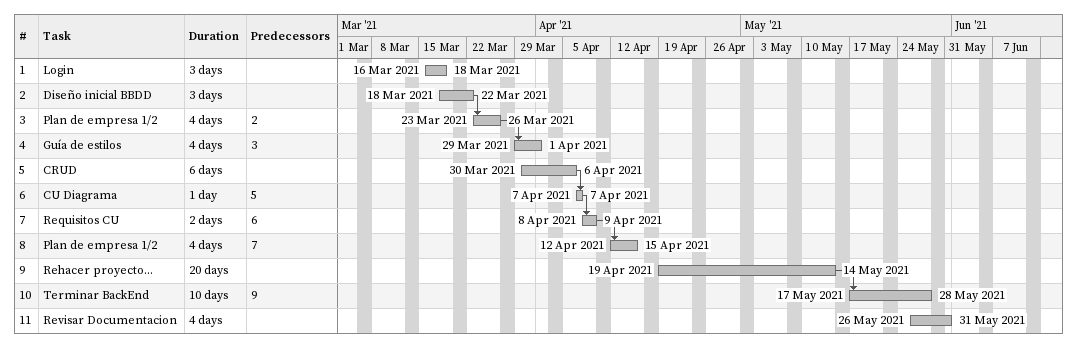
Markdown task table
| ID | Task | Duration | Start | Finish | Predecessors |
|---|---|---|---|---|---|
| 1 | Login | 3d | 2021-03-16 | 2021-03-18 |  |
| 2 | Diseño inicial BBDD | 3d | 2021-03-18 | 2021-03-22 |  |
| 3 | Plan de empresa 1/2 | 4d | 2021-03-23 | 2021-03-26 | 2 |
| 4 | Guía de estilos | 4d | 2021-03-29 | 2021-04-01 | 3 |
| 5 | CRUD | 6d | 2021-03-30 | 2021-04-06 |  |
| 6 | CU Diagrama | 1d | 2021-04-07 | 2021-04-07 | 5 |
| 7 | Requisitos CU | 2d | 2021-04-08 | 2021-04-09 | 6 |
| 8 | Plan de empresa 1/2 | 4d | 2021-04-12 | 2021-04-15 | 7 |
| 9 | Rehacer proyecto... | 20d | 2021-04-19 | 2021-05-14 |  |
| 10 | Terminar BackEnd | 10d | 2021-05-17 | 2021-05-28 | 9 |
| 11 | Revisar Documentacion | 4d | 2021-05-26 | 2021-05-31 |  |
